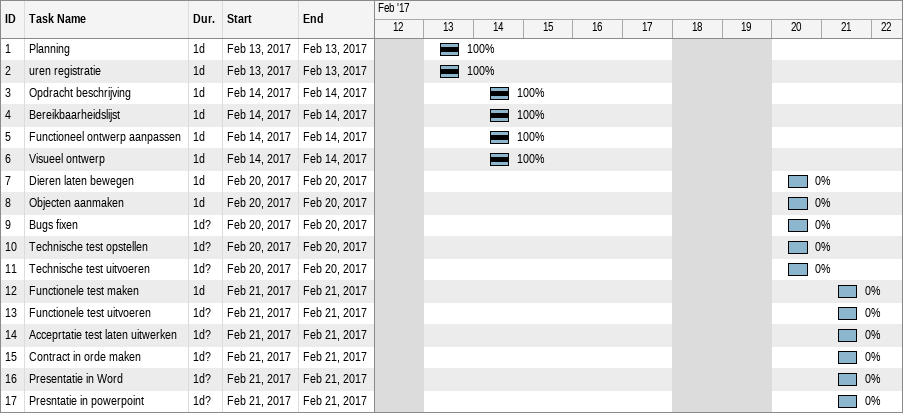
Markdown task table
| ID | Task | Duration | Start | Finish | % complete |
|---|---|---|---|---|---|
| 1 | Planning | 1d | 2017-02-13 | 2017-02-13 | 100 |
| 2 | uren registratie | 1d | 2017-02-13 | 2017-02-13 | 100 |
| 3 | Opdracht beschrijving | 1d | 2017-02-14 | 2017-02-14 | 100 |
| 4 | Bereikbaarheidslijst | 1d | 2017-02-14 | 2017-02-14 | 100 |
| 5 | Functioneel ontwerp aanpassen | 1d | 2017-02-14 | 2017-02-14 | 100 |
| 6 | Visueel ontwerp | 1d | 2017-02-14 | 2017-02-14 | 100 |
| 7 | Dieren laten bewegen | 1d | 2017-02-20 | 2017-02-20 | 0 |
| 8 | Objecten aanmaken | 1d | 2017-02-20 | 2017-02-20 | 0 |
| 9 | Bugs fixen | 1d? | 2017-02-20 | 2017-02-20 | 0 |
| 10 | Technische test opstellen | 1d? | 2017-02-20 | 2017-02-20 | 0 |
| 11 | Technische test uitvoeren | 1d? | 2017-02-20 | 2017-02-20 | 0 |
| 12 | Functionele test maken | 1d | 2017-02-21 | 2017-02-21 | 0 |
| 13 | Functionele test uitvoeren | 1d? | 2017-02-21 | 2017-02-21 | 0 |
| 14 | Acceprtatie test laten uitwerken | 1d? | 2017-02-21 | 2017-02-21 | 0 |
| 15 | Contract in orde maken | 1d? | 2017-02-21 | 2017-02-21 | 0 |
| 16 | Presentatie in Word | 1d? | 2017-02-21 | 2017-02-21 | 0 |
| 17 | Presntatie in powerpoint | 1d? | 2017-02-21 | 2017-02-21 | 0 |
